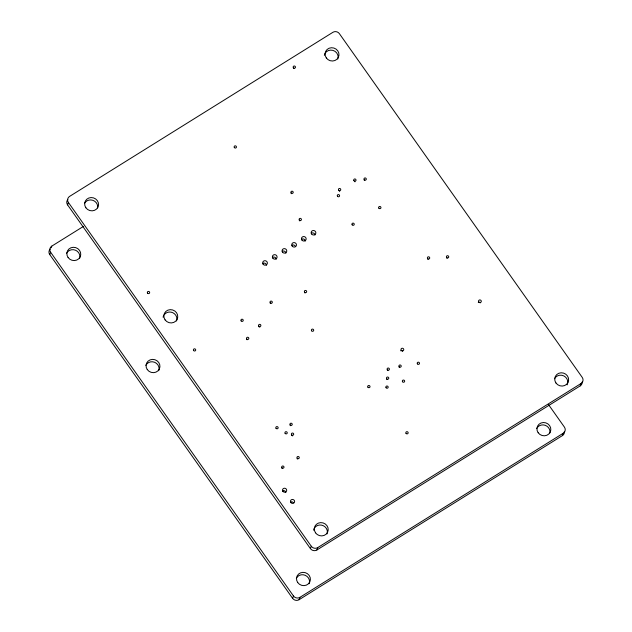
<?xml version="1.0" encoding="UTF-8"?>
<svg xmlns="http://www.w3.org/2000/svg" width="632" height="632" viewBox="0 0 632 632"><rect width="100%" height="100%" fill="white"/><g stroke="black" fill="none" stroke-linecap="round" stroke-linejoin="round"><path stroke-width="0.95" d="M51.231 247.705L51.792 246.125L83.558 226.327M564.352 431.395A4.669 4.4 19.7 0 1 562.401 435.606L299.078 599.705A4.669 4.4 19.7 0 1 292.624 598.354L49.77 254.609L50.623 252.239A4.669 4.4 19.7 0 1 51.792 246.125M67.577 204.879L68.422 202.509A4.669 4.4 19.7 0 1 69.599 196.394L332.922 32.295A4.669 4.4 19.7 0 1 339.376 33.646L582.23 377.391A4.669 4.4 19.7 0 1 581.053 383.505L580.208 385.875L316.885 549.982A4.669 4.4 19.7 0 1 310.423 548.623L67.577 204.879A4.669 4.4 19.7 0 1 67.853 199.507M292.624 598.354L293.469 595.976L50.623 252.239M310.423 548.623L311.276 546.246L68.422 202.509M299.078 599.705L299.923 597.335L563.246 433.236A4.669 4.4 19.7 0 0 564.423 427.121L548.497 404.583M316.885 549.982L317.73 547.604L581.053 383.505M562.401 435.606L563.246 433.236M299.923 597.335A4.669 4.4 19.7 0 1 293.469 595.976M49.77 254.609A4.669 4.4 19.7 0 1 50.252 249.032M145.85 365.32A7.007 6.596 19.7 0 1 154.714 362.318A7.007 6.596 19.7 0 1 158.766 370.684M66.66 253.235A7.007 6.596 19.7 0 1 75.524 250.225A7.007 6.596 19.7 0 1 79.577 258.591M536.742 428.464A7.007 6.596 19.7 0 1 545.163 425.289A7.007 6.596 19.7 0 1 549.88 432.975M296.313 578.296A7.007 6.596 19.7 0 1 305.177 575.286A7.007 6.596 19.7 0 1 309.23 583.652M304.577 292.798A1.169 1.098 19.7 0 1 305.169 292.924M291.115 193.558A1.169 1.098 19.7 0 1 291.708 193.684M281.896 468.367A1.169 1.098 19.7 0 1 282.488 468.494M297.166 458.856A1.169 1.098 19.7 0 1 297.751 458.982M246.725 339.613A1.169 1.098 19.7 0 1 247.317 339.74M387.313 370.384A1.169 1.098 19.7 0 1 387.906 370.51M399.116 367.334A1.169 1.098 19.7 0 1 399.708 367.461M427.611 259.167A1.169 1.098 19.7 0 1 428.204 259.294M299.323 220.734A1.169 1.098 19.7 0 1 299.916 220.852M317.73 547.604A4.669 4.4 19.7 0 1 311.276 546.246M282.567 490.914A2.101 1.975 19.7 0 1 285.838 492.502M554.548 378.734A7.007 6.596 19.7 0 1 563.815 375.914A7.007 6.596 19.7 0 1 567.125 384.872M291.597 435.416A1.169 1.098 19.7 0 1 292.648 435.93M400.728 350.815A1.398 1.319 19.7 0 1 402.663 351.226M163.103 317.225A7.007 6.596 19.7 0 1 163.656 315.597M164.091 314.862A7.007 6.596 19.7 0 1 172.931 312.769A7.007 6.596 19.7 0 1 176.573 320.953M324.335 55.3A7.007 6.596 19.7 0 1 332.882 50.37A7.007 6.596 19.7 0 1 337.804 59.029M311.307 233.224A2.37 2.236 19.7 0 1 314.997 235.017M301.614 239.259A2.37 2.236 19.7 0 1 305.303 241.061M282.228 251.338A2.37 2.236 19.7 0 1 285.917 253.14M84.467 203.504A7.007 6.596 19.7 0 1 92.888 200.328A7.007 6.596 19.7 0 1 97.605 208.015M258.772 326.72A1.169 1.098 19.7 0 1 259.823 327.234M270.22 303.447A1.169 1.098 19.7 0 1 270.804 303.573M262.841 263.425A2.37 2.236 19.7 0 1 266.53 265.227M272.534 257.382A2.37 2.236 19.7 0 1 276.224 259.183M293.374 68.382A1.169 1.098 19.7 0 1 293.967 68.501M386.681 379.39A1.169 1.098 19.7 0 1 387.274 379.516M354.52 181.447A1.169 1.098 19.7 0 1 354.979 181.834M478.274 302.491A1.398 1.319 19.7 0 1 480.209 302.902M290.491 502.116A2.101 1.975 19.7 0 1 293.398 502.732M313.567 530.193A7.007 6.596 19.7 0 1 314.12 528.565M314.554 527.838A7.007 6.596 19.7 0 1 323.387 525.745A7.007 6.596 19.7 0 1 327.036 533.922M291.921 245.303A2.37 2.236 19.7 0 1 295.199 245.99M339.25 190.959A1.169 1.098 19.7 0 1 339.708 191.346M446.634 258.085A1.169 1.098 19.7 0 1 447.219 258.204M582.191 381.949A4.669 4.4 19.7 0 1 580.208 385.875M364.198 180.302A1.169 1.098 19.7 0 1 364.79 180.428M290.135 425.565A1.169 1.098 19.7 0 1 290.728 425.692M147.272 369.586A7.007 6.596 19.7 0 0 159.288 369.088A7.007 6.596 19.7 0 0 152.43 359.387A7.007 6.596 19.7 0 0 147.272 369.586M538.156 432.73A7.007 6.596 19.7 0 0 550.172 432.233A7.007 6.596 19.7 0 0 543.315 422.524A7.007 6.596 19.7 0 0 538.156 432.73M297.727 582.562A7.007 6.596 19.7 0 0 309.743 582.064A7.007 6.596 19.7 0 0 302.886 572.355A7.007 6.596 19.7 0 0 297.727 582.562M68.082 257.5A7.007 6.596 19.7 0 0 80.098 257.003A7.007 6.596 19.7 0 0 73.233 247.294A7.007 6.596 19.7 0 0 68.082 257.5M272.787 258.117A2.37 2.236 19.7 0 0 276.856 257.951A2.37 2.236 19.7 0 0 274.533 254.664A2.37 2.236 19.7 0 0 272.787 258.117M291.589 434.745A1.169 1.098 19.7 0 0 293.588 434.666A1.169 1.098 19.7 0 0 292.45 433.046A1.169 1.098 19.7 0 0 291.589 434.745M290.127 424.894A1.169 1.098 19.7 0 0 292.126 424.815A1.169 1.098 19.7 0 0 290.981 423.195A1.169 1.098 19.7 0 0 290.127 424.894M285.135 433.386A1.169 1.098 19.7 0 0 287.133 433.307A1.169 1.098 19.7 0 0 285.988 431.688A1.169 1.098 19.7 0 0 285.135 433.386M304.569 292.126A1.169 1.098 19.7 0 0 306.567 292.039A1.169 1.098 19.7 0 0 305.422 290.428A1.169 1.098 19.7 0 0 304.569 292.126M291.107 192.886A1.169 1.098 19.7 0 0 293.106 192.8A1.169 1.098 19.7 0 0 291.968 191.188A1.169 1.098 19.7 0 0 291.107 192.886M281.888 467.696A1.169 1.098 19.7 0 0 283.894 467.617A1.169 1.098 19.7 0 0 282.749 465.997A1.169 1.098 19.7 0 0 281.888 467.696M297.151 458.184A1.169 1.098 19.7 0 0 299.157 458.105A1.169 1.098 19.7 0 0 298.012 456.486A1.169 1.098 19.7 0 0 297.151 458.184M258.764 326.049A1.169 1.098 19.7 0 0 260.771 325.97A1.169 1.098 19.7 0 0 259.626 324.35A1.169 1.098 19.7 0 0 258.764 326.049M246.709 338.942A1.169 1.098 19.7 0 0 248.716 338.863A1.169 1.098 19.7 0 0 247.57 337.243A1.169 1.098 19.7 0 0 246.709 338.942M387.305 369.712A1.169 1.098 19.7 0 0 389.304 369.633A1.169 1.098 19.7 0 0 388.167 368.014A1.169 1.098 19.7 0 0 387.305 369.712M399.108 366.663A1.169 1.098 19.7 0 0 401.115 366.584A1.169 1.098 19.7 0 0 399.969 364.964A1.169 1.098 19.7 0 0 399.108 366.663M386.057 387.716A1.169 1.098 19.7 0 0 388.064 387.629A1.169 1.098 19.7 0 0 386.918 386.01A1.169 1.098 19.7 0 0 386.057 387.716M241.124 320.898A1.169 1.098 19.7 0 0 243.13 320.811A1.169 1.098 19.7 0 0 241.985 319.2A1.169 1.098 19.7 0 0 241.124 320.898M402.545 381.744A1.169 1.098 19.7 0 0 404.551 381.657A1.169 1.098 19.7 0 0 403.406 380.045A1.169 1.098 19.7 0 0 402.545 381.744M352.135 224.81A1.169 1.098 19.7 0 0 354.141 224.731A1.169 1.098 19.7 0 0 352.996 223.112A1.169 1.098 19.7 0 0 352.135 224.81M378.852 208.165A1.169 1.098 19.7 0 0 380.851 208.078A1.169 1.098 19.7 0 0 379.706 206.459A1.169 1.098 19.7 0 0 378.852 208.165M427.603 258.504A1.169 1.098 19.7 0 0 429.61 258.417A1.169 1.098 19.7 0 0 428.464 256.797A1.169 1.098 19.7 0 0 427.603 258.504M364.19 179.63A1.169 1.098 19.7 0 0 366.189 179.543A1.169 1.098 19.7 0 0 365.051 177.932A1.169 1.098 19.7 0 0 364.19 179.63M337.472 196.275A1.169 1.098 19.7 0 0 339.479 196.197A1.169 1.098 19.7 0 0 338.333 194.577A1.169 1.098 19.7 0 0 337.472 196.275M299.315 220.062A1.169 1.098 19.7 0 0 301.314 219.976A1.169 1.098 19.7 0 0 300.168 218.356A1.169 1.098 19.7 0 0 299.315 220.062M338.649 190.161A1.169 1.098 19.7 0 0 340.656 190.082A1.169 1.098 19.7 0 0 339.51 188.462A1.169 1.098 19.7 0 0 338.649 190.161M234.338 147.54A1.169 1.098 19.7 0 0 236.344 147.461A1.169 1.098 19.7 0 0 235.199 145.842A1.169 1.098 19.7 0 0 234.338 147.54M147.548 293.114A1.169 1.098 19.7 0 0 149.555 293.027A1.169 1.098 19.7 0 0 148.409 291.407A1.169 1.098 19.7 0 0 147.548 293.114M193.605 350.515A1.169 1.098 19.7 0 0 195.604 350.428A1.169 1.098 19.7 0 0 194.459 348.817A1.169 1.098 19.7 0 0 193.605 350.515M401.217 350.278A1.398 1.319 19.7 0 0 403.627 350.183A1.398 1.319 19.7 0 0 402.252 348.24A1.398 1.319 19.7 0 0 401.217 350.278M282.891 491.293A2.101 1.975 19.7 0 0 286.493 491.143A2.101 1.975 19.7 0 0 284.44 488.228A2.101 1.975 19.7 0 0 282.891 491.293M555.962 383A7.007 6.596 19.7 0 0 567.978 382.502A7.007 6.596 19.7 0 0 561.121 372.793A7.007 6.596 19.7 0 0 555.962 383M417.404 363.874A1.169 1.098 19.7 0 0 419.403 363.787A1.169 1.098 19.7 0 0 418.266 362.175A1.169 1.098 19.7 0 0 417.404 363.874M315.534 532.831A7.007 6.596 19.7 0 0 327.55 532.334A7.007 6.596 19.7 0 0 320.693 522.625A7.007 6.596 19.7 0 0 315.534 532.831M367.911 387.179A1.169 1.098 19.7 0 0 369.918 387.1A1.169 1.098 19.7 0 0 368.772 385.481A1.169 1.098 19.7 0 0 367.911 387.179M276.034 428.298A1.169 1.098 19.7 0 0 278.041 428.212A1.169 1.098 19.7 0 0 276.895 426.592A1.169 1.098 19.7 0 0 276.034 428.298M446.619 257.414A1.169 1.098 19.7 0 0 448.625 257.327A1.169 1.098 19.7 0 0 447.48 255.707A1.169 1.098 19.7 0 0 446.619 257.414M311.592 330.797A1.169 1.098 19.7 0 0 313.591 330.718A1.169 1.098 19.7 0 0 312.453 329.098A1.169 1.098 19.7 0 0 311.592 330.797M311.56 233.958A2.37 2.236 19.7 0 0 315.629 233.785A2.37 2.236 19.7 0 0 313.306 230.498A2.37 2.236 19.7 0 0 311.56 233.958M165.078 319.863A7.007 6.596 19.7 0 0 177.094 319.365A7.007 6.596 19.7 0 0 170.229 309.656A7.007 6.596 19.7 0 0 165.078 319.863M326.31 57.939A7.007 6.596 19.7 0 0 338.325 57.441A7.007 6.596 19.7 0 0 331.468 47.732A7.007 6.596 19.7 0 0 326.31 57.939M301.867 239.994A2.37 2.236 19.7 0 0 305.935 239.828A2.37 2.236 19.7 0 0 303.613 236.542A2.37 2.236 19.7 0 0 301.867 239.994M282.48 252.073A2.37 2.236 19.7 0 0 286.549 251.907A2.37 2.236 19.7 0 0 284.226 248.621A2.37 2.236 19.7 0 0 282.48 252.073M270.204 302.775A1.169 1.098 19.7 0 0 272.21 302.688A1.169 1.098 19.7 0 0 271.065 301.077A1.169 1.098 19.7 0 0 270.204 302.775M85.881 207.77A7.007 6.596 19.7 0 0 97.897 207.272A7.007 6.596 19.7 0 0 91.04 197.563A7.007 6.596 19.7 0 0 85.881 207.77M478.764 301.954A1.398 1.319 19.7 0 0 481.173 301.851A1.398 1.319 19.7 0 0 479.799 299.916A1.398 1.319 19.7 0 0 478.764 301.954M263.094 264.16A2.37 2.236 19.7 0 0 267.162 263.986A2.37 2.236 19.7 0 0 264.84 260.7A2.37 2.236 19.7 0 0 263.094 264.16M353.912 180.649A1.169 1.098 19.7 0 0 355.919 180.57A1.169 1.098 19.7 0 0 354.773 178.951A1.169 1.098 19.7 0 0 353.912 180.649M293.359 67.711A1.169 1.098 19.7 0 0 295.365 67.624A1.169 1.098 19.7 0 0 294.22 66.005A1.169 1.098 19.7 0 0 293.359 67.711M406.044 433.378A1.169 1.098 19.7 0 0 408.051 433.291A1.169 1.098 19.7 0 0 406.905 431.672A1.169 1.098 19.7 0 0 406.044 433.378M386.673 378.718A1.169 1.098 19.7 0 0 388.672 378.639A1.169 1.098 19.7 0 0 387.527 377.02A1.169 1.098 19.7 0 0 386.673 378.718M292.174 246.038A2.37 2.236 19.7 0 0 296.242 245.864A2.37 2.236 19.7 0 0 293.92 242.577A2.37 2.236 19.7 0 0 292.174 246.038M290.807 502.495A2.101 1.975 19.7 0 0 294.417 502.353A2.101 1.975 19.7 0 0 292.355 499.438A2.101 1.975 19.7 0 0 290.807 502.495"/></g></svg>
